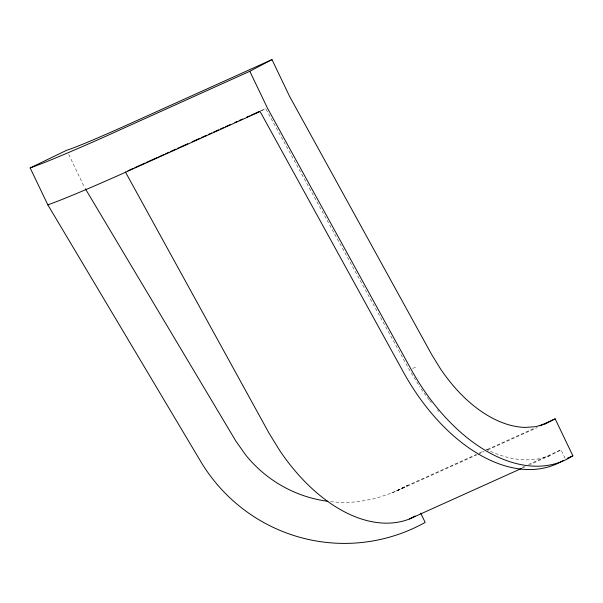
<?xml version="1.0" encoding="UTF-8"?>
<svg xmlns="http://www.w3.org/2000/svg" width="603" height="603" viewBox="0 0 603 603"><rect width="100%" height="100%" fill="white"/><g stroke="black" fill="none" stroke-linecap="round" stroke-linejoin="round"><path stroke-width="0.45" stroke-dasharray="3.02 2.26" d="M261.702 110.688L265.674 108.593L409.399 369.956L419.899 387.036M565.064 458.257L561.016 449.823L549.808 455.664L530.127 464.544M330.534 501.636A127.542 126.449 77.4 0 0 359.893 501.417L375.646 498.41L392.402 492.832L407.477 485.505L476.166 454.511M396.646 491.03L407.477 485.505L390.88 493.412M260.541 110.907L265.674 108.593M412.678 368.471L416.779 366.624M479.604 452.959L483.9 451.021M487.33 449.469L534.56 428.16M397.4 490.699L477.252 454.662M478.111 454.278L484.119 451.564M487.556 450.011L537.356 427.542M522.522 467.197L524.233 466.421M528.507 464.491L561.016 449.823M522.432 468.018L525.854 466.473M68.719 154.443L84.397 187.156M549.808 455.664A158.31 96.766 65.7 0 1 485.023 448.64M438.69 411.359A158.31 96.766 65.7 0 1 437.446 409.95M431.364 402.668A158.31 96.766 65.7 0 1 429.668 400.528M429.11 399.804A158.31 96.766 65.7 0 1 420.427 387.812"/><path stroke-width="0.9" d="M420.713 513.13L425.16 522.417A168.569 167.129 77.4 0 1 201.832 463.353L47.833 204.847L30.15 167.936A304.937 9.045 -25.6 0 0 102.118 137.929L249.808 71.282L271.976 59.599L289.659 96.51L431.552 354.33L440.431 368.765A127.542 77.96 65.7 0 0 525.228 427.414L535.487 426.698L545.089 424.052L555.167 418.859L572.85 455.77L567.106 458.363M125.371 171.9L269.089 433.263L279.596 450.343A158.31 96.766 65.7 0 0 409.505 518.972L415.173 516.055M30.15 167.936L66.707 150.245A197 5.842 -25.6 0 0 124.286 126.238L271.976 59.599M127.934 170.747L133.067 168.425M134.778 167.657L145.044 163.021M146.755 162.252L157.021 157.617M158.732 156.848L163.865 154.534M165.576 153.757L168.998 152.212M170.709 151.443L175.842 149.129M177.553 148.353L187.819 143.725M192.101 141.788L199.797 138.313M201.508 137.544L206.641 135.23M208.352 134.454L211.774 132.909M213.485 132.14L218.618 129.826M220.329 129.05L223.751 127.504M225.462 126.736L230.595 124.422M234.876 122.492L237.439 121.331M239.15 120.562L242.572 119.017M246.853 117.088L249.416 115.927M251.127 115.158L259.682 111.291M539.708 425.839L555.167 418.859M409.505 518.972L521.572 468.403M85.355 188.762L235.811 441.004L245.707 455.016A127.542 126.449 77.4 0 0 327.881 501.319M249.808 71.282L267.491 108.193L411.857 370.717A168.569 103.038 65.7 0 0 572.85 455.77M563.074 460.594A168.569 103.038 65.7 0 1 404.47 374.048L260.112 111.525L119.801 174.832A304.937 9.045 -25.6 0 1 47.833 204.847"/></g></svg>
